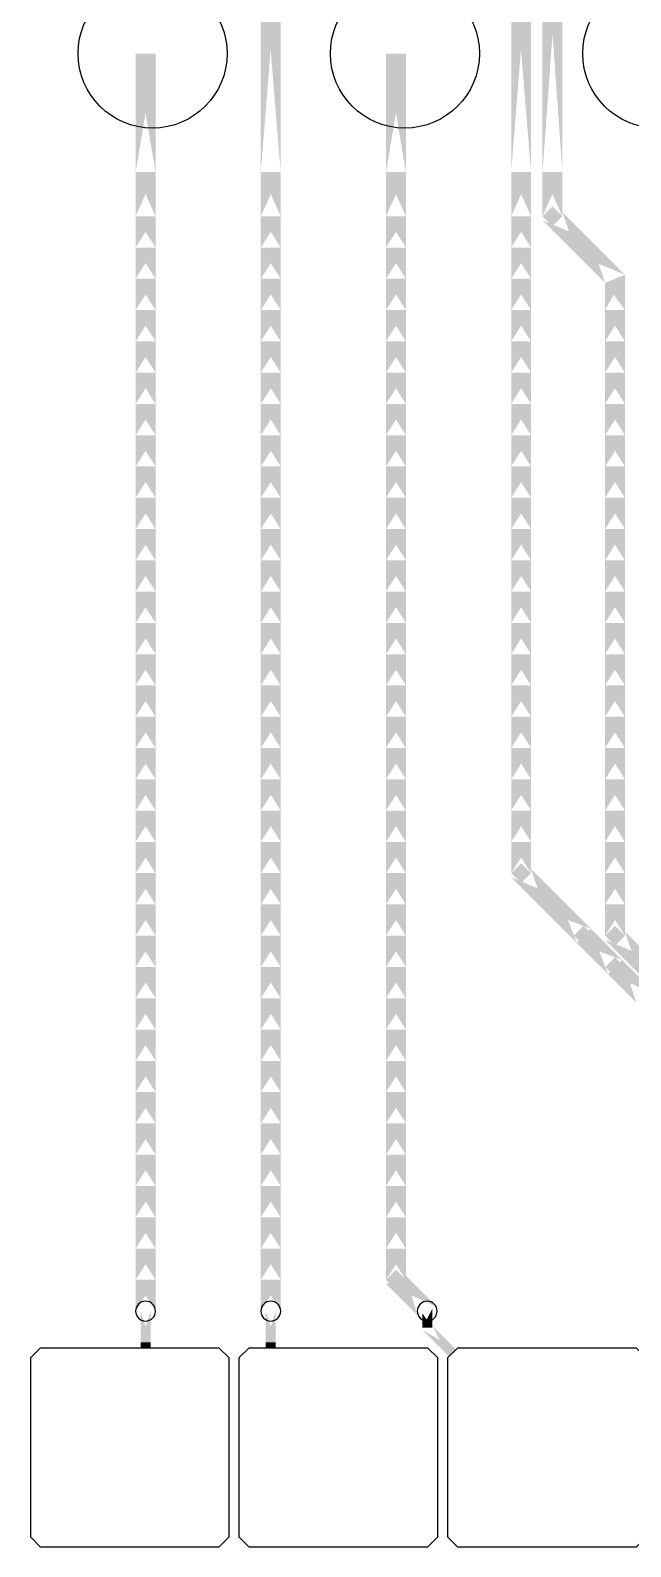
# Model space of a CAD drawing. Header units: metres. Extents: x -14835 to 79490, y -65266 to 750.
# Drawn here: x 41950 to 47992, y -22655 to -7386 of the extents above; entities that cross this region are included whole.
import ezdxf

# ---------------------------------------------------------------- set-up
doc = ezdxf.new("R2010")
doc.units = ezdxf.units.M

msp = doc.modelspace()

# ---------------------------------------------------------------- linework, layer by layer
for points in [[(41950, -20755), (41950, -22555), (42050, -22655), (43850, -22655), (43950, -22555), (43950, -20755), (43850, -20655), (42050, -20655), (41950, -20755)], [(44050, -20755), (44050, -22555), (44150, -22655), (45950, -22655), (46050, -22555), (46050, -20755), (45950, -20655), (44150, -20655), (44050, -20755)], [(46150, -20755), (46150, -22555), (46250, -22655), (48050, -22655), (48150, -22555), (48150, -20755), (48050, -20655), (46250, -20655), (46150, -20755)]]:
    msp.add_lwpolyline(points)
for centre in [(43180, -7620), (45720, -7620), (48260, -7620)]:
    msp.add_circle(centre, 750)
for centre in [(43110, -20283), (44370, -20283), (45945, -20283)]:
    msp.add_arc(centre, 100, 0, 359)
for points in [[(47105, -8814), (47305, -8814), (47305, -6066.421356), (47105, -5983.578644)], [(47105, -8814), (47305, -8814), (47105, -5983.578644), (47305, -6066.421356)], [(44270, -8814), (44470, -8814), (44270, -6381.421356), (44470, -6298.578644)], [(44270, -8814), (44470, -8814), (44470, -6298.578644), (44270, -6381.421356)], [(46790, -8814), (46990, -8814), (46790, -6381.421356), (46990, -6298.578644)], [(46790, -8814), (46990, -8814), (46990, -6298.578644), (46790, -6381.421356)], [(43010, -8814), (43210, -8814), (43210, -7620), (43010, -7620)], [(43010, -8814), (43210, -8814), (43010, -7620), (43210, -7620)], [(45530, -8814), (45730, -8814), (45730, -7620), (45530, -7620)], [(45530, -8814), (45730, -8814), (45530, -7620), (45730, -7620)], [(43010, -9258), (43210, -9258), (43210, -8814), (43010, -8814)], [(43010, -9258), (43210, -9258), (43010, -8814), (43210, -8814)], [(44270, -9258), (44470, -9258), (44470, -8814), (44270, -8814)], [(44270, -9258), (44470, -9258), (44270, -8814), (44470, -8814)], [(45530, -9258), (45730, -9258), (45730, -8814), (45530, -8814)], [(45530, -9258), (45730, -9258), (45530, -8814), (45730, -8814)], [(46790, -9258), (46990, -9258), (46990, -8814), (46790, -8814)], [(46790, -9258), (46990, -9258), (46790, -8814), (46990, -8814)], [(47105, -9258), (47305, -9258), (47305, -8814), (47105, -8814)], [(47105, -9258), (47305, -9258), (47105, -8814), (47305, -8814)], [(47205, -9158), (47105, -9258), (47305, -9258), (47205, -9358)], [(43010, -9573), (43210, -9573), (43210, -9258), (43010, -9258)], [(43010, -9573), (43210, -9573), (43010, -9258), (43210, -9258)], [(44270, -9573), (44470, -9573), (44470, -9258), (44270, -9258)], [(44270, -9573), (44470, -9573), (44270, -9258), (44470, -9258)], [(45530, -9573), (45730, -9573), (45730, -9258), (45530, -9258)], [(45530, -9573), (45730, -9573), (45530, -9258), (45730, -9258)], [(46790, -9573), (46990, -9573), (46990, -9258), (46790, -9258)], [(46790, -9573), (46990, -9573), (46790, -9258), (46990, -9258)], [(47590.710678, -9502.289322), (47449.289322, -9643.710678), (47305, -9216.578644), (47105, -9299.421356)], [(47590.710678, -9502.289322), (47449.289322, -9643.710678), (47105, -9299.421356), (47305, -9216.578644)], [(43010, -9888), (43210, -9888), (43210, -9573), (43010, -9573)], [(43010, -9888), (43210, -9888), (43010, -9573), (43210, -9573)], [(44270, -9888), (44470, -9888), (44470, -9573), (44270, -9573)], [(44270, -9888), (44470, -9888), (44270, -9573), (44470, -9573)], [(45530, -9888), (45730, -9888), (45730, -9573), (45530, -9573)], [(45530, -9888), (45730, -9888), (45530, -9573), (45730, -9573)], [(46790, -9888), (46990, -9888), (46990, -9573), (46790, -9573)], [(46790, -9888), (46990, -9888), (46790, -9573), (46990, -9573)], [(47520, -9473), (47420, -9573), (47620, -9573), (47520, -9673)], [(47735, -9929.421356), (47935, -9846.578644), (47590.710678, -9502.289322), (47449.289322, -9643.710678)], [(47735, -9929.421356), (47935, -9846.578644), (47449.289322, -9643.710678), (47590.710678, -9502.289322)], [(43010, -10203), (43210, -10203), (43210, -9888), (43010, -9888)], [(43010, -10203), (43210, -10203), (43010, -9888), (43210, -9888)], [(44270, -10203), (44470, -10203), (44470, -9888), (44270, -9888)], [(44270, -10203), (44470, -10203), (44270, -9888), (44470, -9888)], [(45530, -10203), (45730, -10203), (45730, -9888), (45530, -9888)], [(45530, -10203), (45730, -10203), (45530, -9888), (45730, -9888)], [(46790, -10203), (46990, -10203), (46990, -9888), (46790, -9888)], [(46790, -10203), (46990, -10203), (46790, -9888), (46990, -9888)], [(47735, -10203), (47935, -10203), (47735, -9929.421356), (47935, -9846.578644)], [(47735, -10203), (47935, -10203), (47935, -9846.578644), (47735, -9929.421356)], [(43010, -10518), (43210, -10518), (43210, -10203), (43010, -10203)], [(43010, -10518), (43210, -10518), (43010, -10203), (43210, -10203)], [(44270, -10518), (44470, -10518), (44470, -10203), (44270, -10203)], [(44270, -10518), (44470, -10518), (44270, -10203), (44470, -10203)], [(45530, -10518), (45730, -10518), (45730, -10203), (45530, -10203)], [(45530, -10518), (45730, -10518), (45530, -10203), (45730, -10203)], [(46790, -10518), (46990, -10518), (46990, -10203), (46790, -10203)], [(46790, -10518), (46990, -10518), (46790, -10203), (46990, -10203)], [(47735, -10518), (47935, -10518), (47935, -10203), (47735, -10203)], [(47735, -10518), (47935, -10518), (47735, -10203), (47935, -10203)], [(43010, -10833), (43210, -10833), (43210, -10518), (43010, -10518)], [(43010, -10833), (43210, -10833), (43010, -10518), (43210, -10518)], [(44270, -10833), (44470, -10833), (44470, -10518), (44270, -10518)], [(44270, -10833), (44470, -10833), (44270, -10518), (44470, -10518)], [(45530, -10833), (45730, -10833), (45730, -10518), (45530, -10518)], [(45530, -10833), (45730, -10833), (45530, -10518), (45730, -10518)], [(46790, -10833), (46990, -10833), (46990, -10518), (46790, -10518)], [(46790, -10833), (46990, -10833), (46790, -10518), (46990, -10518)], [(47735, -10833), (47935, -10833), (47935, -10518), (47735, -10518)], [(47735, -10833), (47935, -10833), (47735, -10518), (47935, -10518)], [(43010, -11148), (43210, -11148), (43210, -10833), (43010, -10833)], [(43010, -11148), (43210, -11148), (43010, -10833), (43210, -10833)], [(44270, -11148), (44470, -11148), (44470, -10833), (44270, -10833)], [(44270, -11148), (44470, -11148), (44270, -10833), (44470, -10833)], [(45530, -11148), (45730, -11148), (45730, -10833), (45530, -10833)], [(45530, -11148), (45730, -11148), (45530, -10833), (45730, -10833)], [(46790, -11148), (46990, -11148), (46990, -10833), (46790, -10833)], [(46790, -11148), (46990, -11148), (46790, -10833), (46990, -10833)], [(47735, -11148), (47935, -11148), (47935, -10833), (47735, -10833)], [(47735, -11148), (47935, -11148), (47735, -10833), (47935, -10833)], [(43010, -11463), (43210, -11463), (43210, -11148), (43010, -11148)], [(43010, -11463), (43210, -11463), (43010, -11148), (43210, -11148)], [(44270, -11463), (44470, -11463), (44470, -11148), (44270, -11148)], [(44270, -11463), (44470, -11463), (44270, -11148), (44470, -11148)], [(45530, -11463), (45730, -11463), (45730, -11148), (45530, -11148)], [(45530, -11463), (45730, -11463), (45530, -11148), (45730, -11148)], [(46790, -11463), (46990, -11463), (46990, -11148), (46790, -11148)], [(46790, -11463), (46990, -11463), (46790, -11148), (46990, -11148)], [(47735, -11463), (47935, -11463), (47935, -11148), (47735, -11148)], [(47735, -11463), (47935, -11463), (47735, -11148), (47935, -11148)], [(43010, -11778), (43210, -11778), (43210, -11463), (43010, -11463)], [(43010, -11778), (43210, -11778), (43010, -11463), (43210, -11463)], [(44270, -11778), (44470, -11778), (44470, -11463), (44270, -11463)], [(44270, -11778), (44470, -11778), (44270, -11463), (44470, -11463)], [(45530, -11778), (45730, -11778), (45730, -11463), (45530, -11463)], [(45530, -11778), (45730, -11778), (45530, -11463), (45730, -11463)], [(46790, -11778), (46990, -11778), (46990, -11463), (46790, -11463)], [(46790, -11778), (46990, -11778), (46790, -11463), (46990, -11463)], [(47735, -11778), (47935, -11778), (47935, -11463), (47735, -11463)], [(47735, -11778), (47935, -11778), (47735, -11463), (47935, -11463)], [(43010, -12093), (43210, -12093), (43210, -11778), (43010, -11778)], [(43010, -12093), (43210, -12093), (43010, -11778), (43210, -11778)], [(44270, -12093), (44470, -12093), (44470, -11778), (44270, -11778)], [(44270, -12093), (44470, -12093), (44270, -11778), (44470, -11778)], [(45530, -12093), (45730, -12093), (45730, -11778), (45530, -11778)], [(45530, -12093), (45730, -12093), (45530, -11778), (45730, -11778)], [(46790, -12093), (46990, -12093), (46990, -11778), (46790, -11778)], [(46790, -12093), (46990, -12093), (46790, -11778), (46990, -11778)], [(47735, -12093), (47935, -12093), (47935, -11778), (47735, -11778)], [(47735, -12093), (47935, -12093), (47735, -11778), (47935, -11778)], [(43010, -12408), (43210, -12408), (43210, -12093), (43010, -12093)], [(43010, -12408), (43210, -12408), (43010, -12093), (43210, -12093)], [(44270, -12408), (44470, -12408), (44470, -12093), (44270, -12093)], [(44270, -12408), (44470, -12408), (44270, -12093), (44470, -12093)], [(45530, -12408), (45730, -12408), (45730, -12093), (45530, -12093)], [(45530, -12408), (45730, -12408), (45530, -12093), (45730, -12093)], [(46790, -12408), (46990, -12408), (46990, -12093), (46790, -12093)], [(46790, -12408), (46990, -12408), (46790, -12093), (46990, -12093)], [(47735, -12408), (47935, -12408), (47935, -12093), (47735, -12093)], [(47735, -12408), (47935, -12408), (47735, -12093), (47935, -12093)], [(43010, -12723), (43210, -12723), (43210, -12408), (43010, -12408)], [(43010, -12723), (43210, -12723), (43010, -12408), (43210, -12408)], [(44270, -12723), (44470, -12723), (44470, -12408), (44270, -12408)], [(44270, -12723), (44470, -12723), (44270, -12408), (44470, -12408)], [(45530, -12723), (45730, -12723), (45730, -12408), (45530, -12408)], [(45530, -12723), (45730, -12723), (45530, -12408), (45730, -12408)], [(46790, -12723), (46990, -12723), (46990, -12408), (46790, -12408)], [(46790, -12723), (46990, -12723), (46790, -12408), (46990, -12408)], [(47735, -12723), (47935, -12723), (47935, -12408), (47735, -12408)], [(47735, -12723), (47935, -12723), (47735, -12408), (47935, -12408)], [(43010, -13038), (43210, -13038), (43210, -12723), (43010, -12723)], [(43010, -13038), (43210, -13038), (43010, -12723), (43210, -12723)], [(44270, -13038), (44470, -13038), (44470, -12723), (44270, -12723)], [(44270, -13038), (44470, -13038), (44270, -12723), (44470, -12723)], [(45530, -13038), (45730, -13038), (45730, -12723), (45530, -12723)], [(45530, -13038), (45730, -13038), (45530, -12723), (45730, -12723)], [(46790, -13038), (46990, -13038), (46990, -12723), (46790, -12723)], [(46790, -13038), (46990, -13038), (46790, -12723), (46990, -12723)], [(47735, -13038), (47935, -13038), (47935, -12723), (47735, -12723)], [(47735, -13038), (47935, -13038), (47735, -12723), (47935, -12723)], [(43010, -13353), (43210, -13353), (43210, -13038), (43010, -13038)], [(43010, -13353), (43210, -13353), (43010, -13038), (43210, -13038)], [(44270, -13353), (44470, -13353), (44470, -13038), (44270, -13038)], [(44270, -13353), (44470, -13353), (44270, -13038), (44470, -13038)], [(45530, -13353), (45730, -13353), (45730, -13038), (45530, -13038)], [(45530, -13353), (45730, -13353), (45530, -13038), (45730, -13038)], [(46790, -13353), (46990, -13353), (46990, -13038), (46790, -13038)], [(46790, -13353), (46990, -13353), (46790, -13038), (46990, -13038)], [(47735, -13353), (47935, -13353), (47935, -13038), (47735, -13038)], [(47735, -13353), (47935, -13353), (47735, -13038), (47935, -13038)], [(43010, -13668), (43210, -13668), (43210, -13353), (43010, -13353)], [(43010, -13668), (43210, -13668), (43010, -13353), (43210, -13353)], [(44270, -13668), (44470, -13668), (44470, -13353), (44270, -13353)], [(44270, -13668), (44470, -13668), (44270, -13353), (44470, -13353)], [(45530, -13668), (45730, -13668), (45730, -13353), (45530, -13353)], [(45530, -13668), (45730, -13668), (45530, -13353), (45730, -13353)], [(46790, -13668), (46990, -13668), (46990, -13353), (46790, -13353)], [(46790, -13668), (46990, -13668), (46790, -13353), (46990, -13353)], [(47735, -13668), (47935, -13668), (47935, -13353), (47735, -13353)], [(47735, -13668), (47935, -13668), (47735, -13353), (47935, -13353)], [(43010, -13983), (43210, -13983), (43210, -13668), (43010, -13668)], [(43010, -13983), (43210, -13983), (43010, -13668), (43210, -13668)], [(44270, -13983), (44470, -13983), (44470, -13668), (44270, -13668)], [(44270, -13983), (44470, -13983), (44270, -13668), (44470, -13668)], [(45530, -13983), (45730, -13983), (45730, -13668), (45530, -13668)], [(45530, -13983), (45730, -13983), (45530, -13668), (45730, -13668)], [(46790, -13983), (46990, -13983), (46990, -13668), (46790, -13668)], [(46790, -13983), (46990, -13983), (46790, -13668), (46990, -13668)], [(47735, -13983), (47935, -13983), (47935, -13668), (47735, -13668)], [(47735, -13983), (47935, -13983), (47735, -13668), (47935, -13668)], [(43010, -14298), (43210, -14298), (43210, -13983), (43010, -13983)], [(43010, -14298), (43210, -14298), (43010, -13983), (43210, -13983)], [(44270, -14298), (44470, -14298), (44470, -13983), (44270, -13983)], [(44270, -14298), (44470, -14298), (44270, -13983), (44470, -13983)], [(45530, -14298), (45730, -14298), (45730, -13983), (45530, -13983)], [(45530, -14298), (45730, -14298), (45530, -13983), (45730, -13983)], [(46790, -14298), (46990, -14298), (46990, -13983), (46790, -13983)], [(46790, -14298), (46990, -14298), (46790, -13983), (46990, -13983)], [(47735, -14298), (47935, -14298), (47935, -13983), (47735, -13983)], [(47735, -14298), (47935, -14298), (47735, -13983), (47935, -13983)], [(43010, -14613), (43210, -14613), (43210, -14298), (43010, -14298)], [(43010, -14613), (43210, -14613), (43010, -14298), (43210, -14298)], [(44270, -14613), (44470, -14613), (44470, -14298), (44270, -14298)], [(44270, -14613), (44470, -14613), (44270, -14298), (44470, -14298)], [(45530, -14613), (45730, -14613), (45730, -14298), (45530, -14298)], [(45530, -14613), (45730, -14613), (45530, -14298), (45730, -14298)], [(46790, -14613), (46990, -14613), (46990, -14298), (46790, -14298)], [(46790, -14613), (46990, -14613), (46790, -14298), (46990, -14298)], [(47735, -14613), (47935, -14613), (47935, -14298), (47735, -14298)], [(47735, -14613), (47935, -14613), (47735, -14298), (47935, -14298)], [(43010, -14928), (43210, -14928), (43210, -14613), (43010, -14613)], [(43010, -14928), (43210, -14928), (43010, -14613), (43210, -14613)], [(44270, -14928), (44470, -14928), (44470, -14613), (44270, -14613)], [(44270, -14928), (44470, -14928), (44270, -14613), (44470, -14613)], [(45530, -14928), (45730, -14928), (45730, -14613), (45530, -14613)], [(45530, -14928), (45730, -14928), (45530, -14613), (45730, -14613)], [(46790, -14928), (46990, -14928), (46990, -14613), (46790, -14613)], [(46790, -14928), (46990, -14928), (46790, -14613), (46990, -14613)], [(47735, -14928), (47935, -14928), (47935, -14613), (47735, -14613)], [(47735, -14928), (47935, -14928), (47735, -14613), (47935, -14613)], [(43010, -15243), (43210, -15243), (43210, -14928), (43010, -14928)], [(43010, -15243), (43210, -15243), (43010, -14928), (43210, -14928)], [(44270, -15243), (44470, -15243), (44470, -14928), (44270, -14928)], [(44270, -15243), (44470, -15243), (44270, -14928), (44470, -14928)], [(45530, -15243), (45730, -15243), (45730, -14928), (45530, -14928)], [(45530, -15243), (45730, -15243), (45530, -14928), (45730, -14928)], [(46790, -15243), (46990, -15243), (46990, -14928), (46790, -14928)], [(46790, -15243), (46990, -15243), (46790, -14928), (46990, -14928)], [(47735, -15243), (47935, -15243), (47935, -14928), (47735, -14928)], [(47735, -15243), (47935, -15243), (47735, -14928), (47935, -14928)], [(43010, -15558), (43210, -15558), (43210, -15243), (43010, -15243)], [(43010, -15558), (43210, -15558), (43010, -15243), (43210, -15243)], [(44270, -15558), (44470, -15558), (44470, -15243), (44270, -15243)], [(44270, -15558), (44470, -15558), (44270, -15243), (44470, -15243)], [(45530, -15558), (45730, -15558), (45730, -15243), (45530, -15243)], [(45530, -15558), (45730, -15558), (45530, -15243), (45730, -15243)], [(46790, -15558), (46990, -15558), (46990, -15243), (46790, -15243)], [(46790, -15558), (46990, -15558), (46790, -15243), (46990, -15243)], [(47735, -15558), (47935, -15558), (47935, -15243), (47735, -15243)], [(47735, -15558), (47935, -15558), (47735, -15243), (47935, -15243)], [(43010, -15873), (43210, -15873), (43210, -15558), (43010, -15558)], [(43010, -15873), (43210, -15873), (43010, -15558), (43210, -15558)], [(44270, -15873), (44470, -15873), (44470, -15558), (44270, -15558)], [(44270, -15873), (44470, -15873), (44270, -15558), (44470, -15558)], [(45530, -15873), (45730, -15873), (45730, -15558), (45530, -15558)], [(45530, -15873), (45730, -15873), (45530, -15558), (45730, -15558)], [(46790, -15873), (46990, -15873), (46990, -15558), (46790, -15558)], [(46790, -15873), (46990, -15873), (46790, -15558), (46990, -15558)], [(47735, -15873), (47935, -15873), (47935, -15558), (47735, -15558)], [(47735, -15873), (47935, -15873), (47735, -15558), (47935, -15558)], [(43010, -16188), (43210, -16188), (43210, -15873), (43010, -15873)], [(43010, -16188), (43210, -16188), (43010, -15873), (43210, -15873)], [(44270, -16188), (44470, -16188), (44470, -15873), (44270, -15873)], [(44270, -16188), (44470, -16188), (44270, -15873), (44470, -15873)], [(45530, -16188), (45730, -16188), (45730, -15873), (45530, -15873)], [(45530, -16188), (45730, -16188), (45530, -15873), (45730, -15873)], [(46890, -15773), (46790, -15873), (46990, -15873), (46890, -15973)], [(47275.710678, -16117.289322), (47134.289322, -16258.710678), (46990, -15831.578644), (46790, -15914.421356)], [(47275.710678, -16117.289322), (47134.289322, -16258.710678), (46790, -15914.421356), (46990, -15831.578644)], [(47735, -16188), (47935, -16188), (47935, -15873), (47735, -15873)], [(47735, -16188), (47935, -16188), (47735, -15873), (47935, -15873)], [(47205, -16088), (47105, -16188), (47305, -16188), (47205, -16288)], [(47590.710678, -16432.289322), (47449.289322, -16573.710678), (47275.710678, -16117.289322), (47134.289322, -16258.710678)], [(47590.710678, -16432.289322), (47449.289322, -16573.710678), (47134.289322, -16258.710678), (47275.710678, -16117.289322)], [(43010, -16503), (43210, -16503), (43210, -16188), (43010, -16188)], [(43010, -16503), (43210, -16503), (43010, -16188), (43210, -16188)], [(44270, -16503), (44470, -16503), (44470, -16188), (44270, -16188)], [(44270, -16503), (44470, -16503), (44270, -16188), (44470, -16188)], [(45530, -16503), (45730, -16503), (45730, -16188), (45530, -16188)], [(45530, -16503), (45730, -16503), (45530, -16188), (45730, -16188)], [(47735, -16503), (47935, -16503), (47935, -16188), (47735, -16188)], [(47735, -16503), (47935, -16503), (47735, -16188), (47935, -16188)], [(47520, -16403), (47420, -16503), (47620, -16503), (47520, -16603)], [(47905.710678, -16747.289322), (47764.289322, -16888.710678), (47590.710678, -16432.289322), (47449.289322, -16573.710678)], [(47905.710678, -16747.289322), (47764.289322, -16888.710678), (47449.289322, -16573.710678), (47590.710678, -16432.289322)], [(47835, -16403), (47735, -16503), (47935, -16503), (47835, -16603)], [(48220.710678, -16747.289322), (48079.289322, -16888.710678), (47935, -16461.578644), (47735, -16544.421356)], [(48220.710678, -16747.289322), (48079.289322, -16888.710678), (47735, -16544.421356), (47935, -16461.578644)], [(43010, -16818), (43210, -16818), (43210, -16503), (43010, -16503)], [(43010, -16818), (43210, -16818), (43010, -16503), (43210, -16503)], [(44270, -16818), (44470, -16818), (44470, -16503), (44270, -16503)], [(44270, -16818), (44470, -16818), (44270, -16503), (44470, -16503)], [(45530, -16818), (45730, -16818), (45730, -16503), (45530, -16503)], [(45530, -16818), (45730, -16818), (45530, -16503), (45730, -16503)], [(47835, -16718), (47735, -16818), (47935, -16818), (47835, -16918)], [(48050, -17174.421356), (48250, -17091.578644), (47905.710678, -16747.289322), (47764.289322, -16888.710678)], [(48050, -17174.421356), (48250, -17091.578644), (47764.289322, -16888.710678), (47905.710678, -16747.289322)], [(43010, -17133), (43210, -17133), (43210, -16818), (43010, -16818)], [(43010, -17133), (43210, -17133), (43010, -16818), (43210, -16818)], [(44270, -17133), (44470, -17133), (44470, -16818), (44270, -16818)], [(44270, -17133), (44470, -17133), (44270, -16818), (44470, -16818)], [(45530, -17133), (45730, -17133), (45730, -16818), (45530, -16818)], [(45530, -17133), (45730, -17133), (45530, -16818), (45730, -16818)], [(43010, -17448), (43210, -17448), (43210, -17133), (43010, -17133)], [(43010, -17448), (43210, -17448), (43010, -17133), (43210, -17133)], [(44270, -17448), (44470, -17448), (44470, -17133), (44270, -17133)], [(44270, -17448), (44470, -17448), (44270, -17133), (44470, -17133)], [(45530, -17448), (45730, -17448), (45730, -17133), (45530, -17133)], [(45530, -17448), (45730, -17448), (45530, -17133), (45730, -17133)], [(43010, -17763), (43210, -17763), (43210, -17448), (43010, -17448)], [(43010, -17763), (43210, -17763), (43010, -17448), (43210, -17448)], [(44270, -17763), (44470, -17763), (44470, -17448), (44270, -17448)], [(44270, -17763), (44470, -17763), (44270, -17448), (44470, -17448)], [(45530, -17763), (45730, -17763), (45730, -17448), (45530, -17448)], [(45530, -17763), (45730, -17763), (45530, -17448), (45730, -17448)], [(43010, -18078), (43210, -18078), (43210, -17763), (43010, -17763)], [(43010, -18078), (43210, -18078), (43010, -17763), (43210, -17763)], [(44270, -18078), (44470, -18078), (44470, -17763), (44270, -17763)], [(44270, -18078), (44470, -18078), (44270, -17763), (44470, -17763)], [(45530, -18078), (45730, -18078), (45730, -17763), (45530, -17763)], [(45530, -18078), (45730, -18078), (45530, -17763), (45730, -17763)], [(43010, -18393), (43210, -18393), (43210, -18078), (43010, -18078)], [(43010, -18393), (43210, -18393), (43010, -18078), (43210, -18078)], [(44270, -18393), (44470, -18393), (44470, -18078), (44270, -18078)], [(44270, -18393), (44470, -18393), (44270, -18078), (44470, -18078)], [(45530, -18393), (45730, -18393), (45730, -18078), (45530, -18078)], [(45530, -18393), (45730, -18393), (45530, -18078), (45730, -18078)], [(43010, -18708), (43210, -18708), (43210, -18393), (43010, -18393)], [(43010, -18708), (43210, -18708), (43010, -18393), (43210, -18393)], [(44270, -18708), (44470, -18708), (44470, -18393), (44270, -18393)], [(44270, -18708), (44470, -18708), (44270, -18393), (44470, -18393)], [(45530, -18708), (45730, -18708), (45730, -18393), (45530, -18393)], [(45530, -18708), (45730, -18708), (45530, -18393), (45730, -18393)], [(43010, -19023), (43210, -19023), (43210, -18708), (43010, -18708)], [(43010, -19023), (43210, -19023), (43010, -18708), (43210, -18708)], [(44270, -19023), (44470, -19023), (44470, -18708), (44270, -18708)], [(44270, -19023), (44470, -19023), (44270, -18708), (44470, -18708)], [(45530, -19023), (45730, -19023), (45730, -18708), (45530, -18708)], [(45530, -19023), (45730, -19023), (45530, -18708), (45730, -18708)], [(43010, -19338), (43210, -19338), (43210, -19023), (43010, -19023)], [(43010, -19338), (43210, -19338), (43010, -19023), (43210, -19023)], [(44270, -19338), (44470, -19338), (44470, -19023), (44270, -19023)], [(44270, -19338), (44470, -19338), (44270, -19023), (44470, -19023)], [(45530, -19338), (45730, -19338), (45730, -19023), (45530, -19023)], [(45530, -19338), (45730, -19338), (45530, -19023), (45730, -19023)], [(43010, -19653), (43210, -19653), (43210, -19338), (43010, -19338)], [(43010, -19653), (43210, -19653), (43010, -19338), (43210, -19338)], [(44270, -19653), (44470, -19653), (44470, -19338), (44270, -19338)], [(44270, -19653), (44470, -19653), (44270, -19338), (44470, -19338)], [(45530, -19653), (45730, -19653), (45730, -19338), (45530, -19338)], [(45530, -19653), (45730, -19653), (45530, -19338), (45730, -19338)], [(43010, -19968), (43210, -19968), (43210, -19653), (43010, -19653)], [(43010, -19968), (43210, -19968), (43010, -19653), (43210, -19653)], [(44270, -19968), (44470, -19968), (44470, -19653), (44270, -19653)], [(44270, -19968), (44470, -19968), (44270, -19653), (44470, -19653)], [(45530, -19968), (45730, -19968), (45730, -19653), (45530, -19653)], [(45530, -19968), (45730, -19968), (45530, -19653), (45730, -19653)], [(43010, -20283), (43210, -20283), (43210, -19968), (43010, -19968)], [(43010, -20283), (43210, -20283), (43010, -19968), (43210, -19968)], [(44270, -20283), (44470, -20283), (44470, -19968), (44270, -19968)], [(44270, -20283), (44470, -20283), (44270, -19968), (44470, -19968)], [(45630, -19868), (45530, -19968), (45730, -19968), (45630, -20068)], [(45845, -20324.421356), (46045, -20241.578644), (45730, -19926.578644), (45530, -20009.421356)], [(45845, -20324.421356), (46045, -20241.578644), (45530, -20009.421356), (45730, -19926.578644)], [(43160, -20598), (43060, -20598), (43160, -20283), (43060, -20283)], [(43160, -20598), (43060, -20598), (43060, -20283), (43160, -20283)], [(44420, -20598), (44320, -20598), (44420, -20283), (44320, -20283)], [(44420, -20598), (44320, -20598), (44320, -20283), (44420, -20283)], [(45995, -20450), (45895, -20450), (45995, -20262.289322), (45895, -20303.710678)], [(45995, -20450), (45895, -20450), (45895, -20303.710678), (45995, -20262.289322)], [(46235.355339, -20669.644661), (46164.644661, -20740.355339), (45995, -20429.5), (45895, -20470.5)], [(46235.355339, -20669.644661), (46164.644661, -20740.355339), (45895, -20470.5), (45995, -20429.5)], [(43160, -20655), (43060, -20655), (43160, -20598), (43060, -20598)], [(44420, -20655), (44320, -20655), (44420, -20598), (44320, -20598)]]:
    msp.add_solid(points)

doc.saveas('drawing.dxf')
